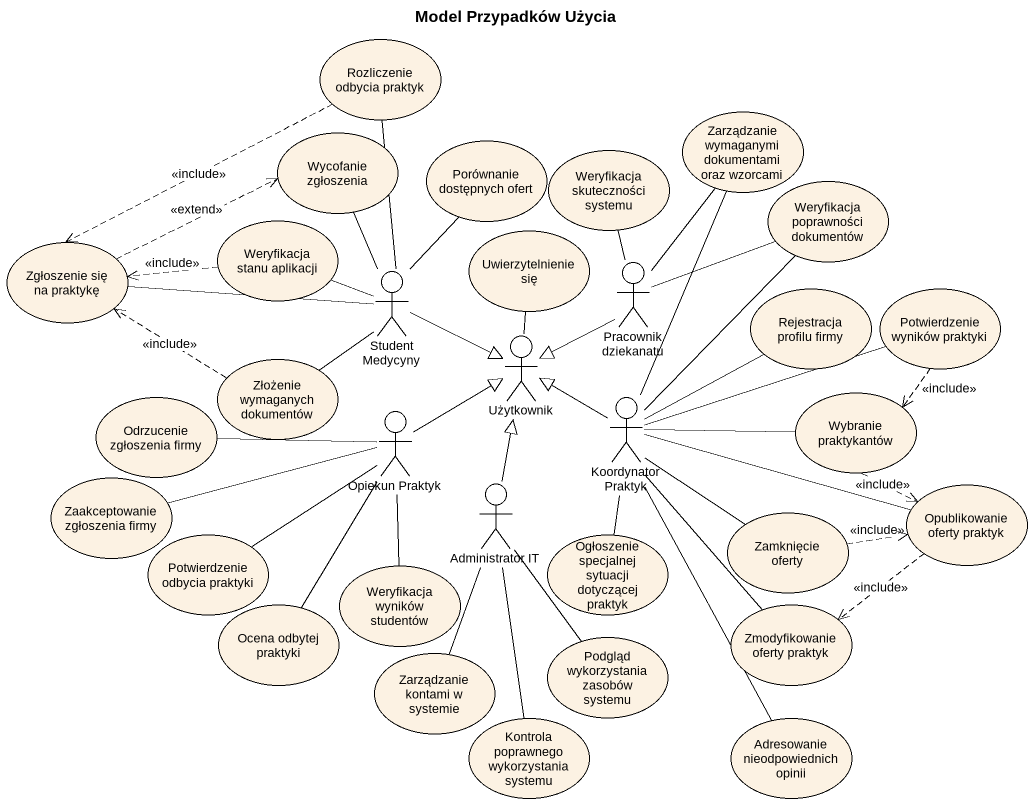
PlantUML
@startuml
title Model Przypadków Użycia
usecase "Rozliczenie odbycia praktyk" as Rozliczenie_odbycia_praktyk
usecase "Zarządzanie wymaganymi dokumentami oraz wzorcami" as Zarządzanie_wymaganymi
usecase "Wycofanie zgłoszenia" as Wycofanie_zgłoszenia
usecase "Porównanie dostępnych ofert" as Porównanie_dostępnych_ofert
usecase "Weryfikacja skuteczności systemu" as Weryfikacja_skuteczności
usecase "Weryfikacja poprawności dokumentów" as Weryfikacja_poprawności
usecase "Zgłoszenie się na praktykę" as Zgłoszenie_się_na_praktykę
usecase "Weryfikacja stanu aplikacji" as Weryfikacja_stanu_aplikacji
actor "Student Medycyny" as Student_Medycyny
usecase "Uwierzytelnienie się" as Uwierzytelnienie_się
actor "Pracownik dziekanatu" as Pracownik_dziekanatu
usecase "Rejestracja profilu firmy" as Rejestracja_profilu_firmy
usecase "Potwierdzenie wyników praktyki" as Potwierdzenie_wyników
usecase "Złożenie wymaganych dokumentów" as Złożenie_wymaganych
actor Użytkownik
usecase "Odrzucenie zgłoszenia firmy" as Odrzucenie_zgłoszenia_firmy
actor "Opiekun Praktyk" as Opiekun_Praktyk
actor "Koordynator Praktyk" as Koordynator_Praktyk
usecase "Wybranie praktykantów" as Wybranie_praktykantów
usecase "Zaakceptowanie zgłoszenia firmy" as Zaakceptowanie_zgłoszenia
actor "Administrator IT" as Administrator_IT
usecase "Zamknięcie oferty" as Zamknięcie_oferty
usecase "Opublikowanie oferty praktyk" as Opublikowanie_oferty_praktyk
usecase "Potwierdzenie odbycia praktyki" as Potwierdzenie_odbycia
usecase "Weryfikacja wyników studentów" as Weryfikacja_wyników
usecase "Ogłoszenie specjalnej sytuacji dotyczącej praktyk" as Ogłoszenie_specjalnej
usecase "Ocena odbytej praktyki" as Ocena_odbytej_praktyki
usecase "Zmodyfikowanie oferty praktyk" as Zmodyfikowanie_oferty
usecase "Zarządzanie kontami w systemie" as Zarządzanie_kontami_w
usecase "Podgląd wykorzystania zasobów systemu" as Podgląd_wykorzystania
usecase "Kontrola poprawnego wykorzystania systemu" as Kontrola_poprawnego
usecase "Adresowanie nieodpowiednich opinii" as Adresowanie_nieodpowiednich
Rozliczenie_odbycia_praktyk ..> Zgłoszenie_się_na_praktykę : <<include>>
Zgłoszenie_się_na_praktykę .right.> Wycofanie_zgłoszenia : <<extend>>
Weryfikacja_stanu_aplikacji .left.> Zgłoszenie_się_na_praktykę : <<include>>
Student_Medycyny -up- Rozliczenie_odbycia_praktyk
Student_Medycyny -up- Wycofanie_zgłoszenia
Student_Medycyny -up- Porównanie_dostępnych_ofert
Student_Medycyny -left- Zgłoszenie_się_na_praktykę
Student_Medycyny -left- Weryfikacja_stanu_aplikacji
Student_Medycyny -- Złożenie_wymaganych
Student_Medycyny -right-|> Użytkownik
Pracownik_dziekanatu -up- Zarządzanie_wymaganymi
Pracownik_dziekanatu -up- Weryfikacja_skuteczności
Pracownik_dziekanatu -right- Weryfikacja_poprawności
Pracownik_dziekanatu --|> Użytkownik
Potwierdzenie_wyników ..> Wybranie_praktykantów : <<include>>
Złożenie_wymaganych .left.> Zgłoszenie_się_na_praktykę : <<include>>
Użytkownik -up- Uwierzytelnienie_się
Opiekun_Praktyk -right-|> Użytkownik
Opiekun_Praktyk -left- Odrzucenie_zgłoszenia_firmy
Opiekun_Praktyk -left- Zaakceptowanie_zgłoszenia
Opiekun_Praktyk -left- Potwierdzenie_odbycia
Opiekun_Praktyk -- Weryfikacja_wyników
Opiekun_Praktyk -- Ocena_odbytej_praktyki
Koordynator_Praktyk -up- Zarządzanie_wymaganymi
Koordynator_Praktyk -up- Weryfikacja_poprawności
Koordynator_Praktyk -up- Rejestracja_profilu_firmy
Koordynator_Praktyk -right- Potwierdzenie_wyników
Koordynator_Praktyk -left-|> Użytkownik
Koordynator_Praktyk -right- Wybranie_praktykantów
Koordynator_Praktyk -- Zamknięcie_oferty
Koordynator_Praktyk -right- Opublikowanie_oferty_praktyk
Koordynator_Praktyk -- Ogłoszenie_specjalnej
Koordynator_Praktyk -- Zmodyfikowanie_oferty
Koordynator_Praktyk -- Adresowanie_nieodpowiednich
Wybranie_praktykantów ..> Opublikowanie_oferty_praktyk : <<include>>
Administrator_IT -up-|> Użytkownik
Administrator_IT -- Zarządzanie_kontami_w
Administrator_IT -- Podgląd_wykorzystania
Administrator_IT -- Kontrola_poprawnego
Zamknięcie_oferty .right.> Opublikowanie_oferty_praktyk : <<include>>
Opublikowanie_oferty_praktyk ..> Zmodyfikowanie_oferty : <<include>>
@enduml
